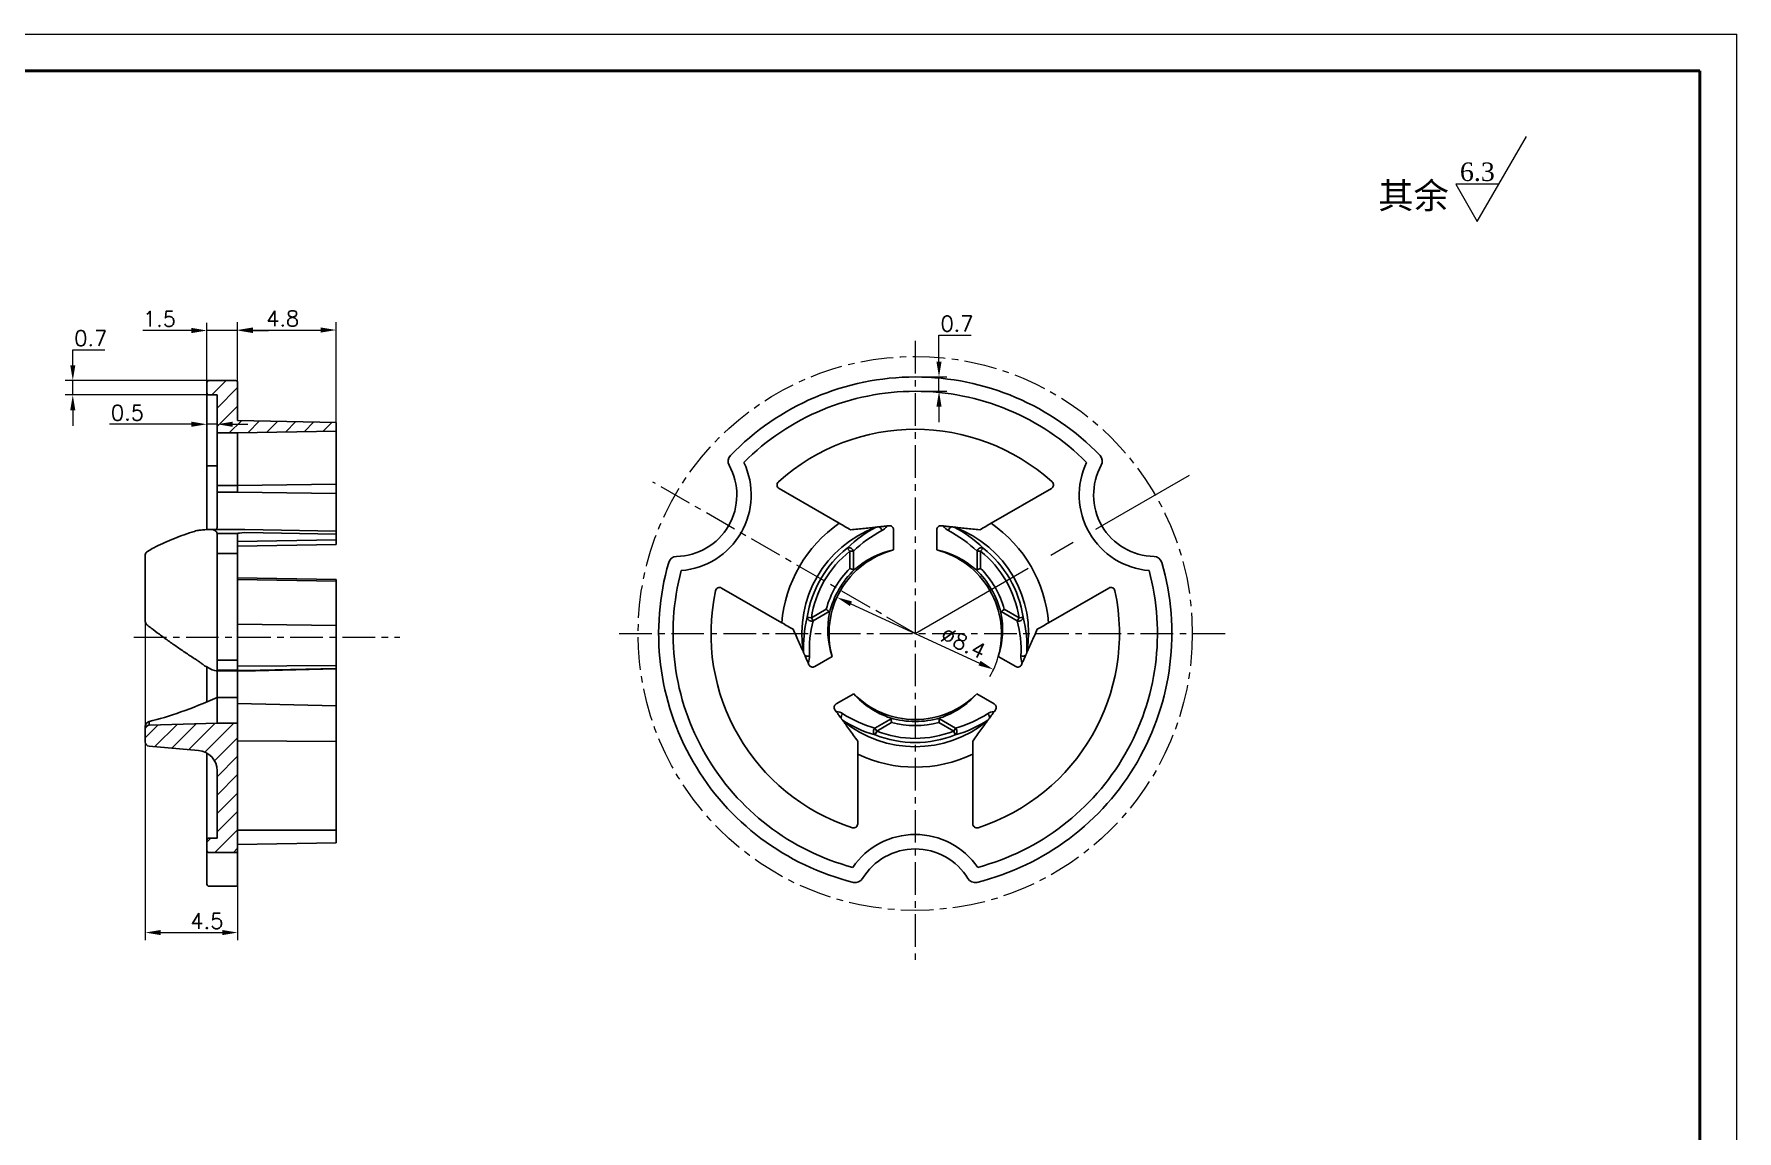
# Model space of a CAD drawing. Header units: millimetres. Extents: x 2881 to 4175, y 614 to 1739.
# Drawn here: x 3365.5 to 3448.5, y 1135.2 to 1188.7 of the extents above; entities that cross this region are included whole.
import ezdxf

# ---------------------------------------------------------------- set-up
doc = ezdxf.new("R2010")
doc.units = ezdxf.units.MM
doc.linetypes.add('CENTER', pattern=[50.8, 31.75, -6.35, 6.35, -6.35])
for name, color, linetype, lineweight in [('中心线', 1, 'CENTER', 9), ('填充', 3, 'Continuous', 9), ('实线', 7, 'Continuous', 25), ('尺寸标注', 2, 'Continuous', 9), ('引导线', 6, 'Continuous', 9), ('文本', 3, 'Continuous', 15), ('粗实线', 9, 'Continuous', 50)]:
    doc.layers.add(name, color=color, linetype=linetype, lineweight=lineweight)
doc.styles.add('st', font='txt.shx')
doc.styles.get("Standard").update_dxf_attribs({"font": 'simfang.ttf'})
doc.dimstyles.new('st0.3', dxfattribs={"dimscale": 0.3, "dimtxt": 2.5, "dimasz": 2.5, "dimexe": 1.25, "dimexo": 0, "dimtad": 1, "dimtoh": 1, "dimdec": 3, "dimdsep": 46, "dimtxsty": 'st', "dimcen": 0, "dimclrd": 256, "dimclre": 256, "dimclrt": 256, "dimadec": 4, "dimazin": 2, "dimtfac": 1, "dimtdec": 3, "dimtmove": 0, "dimatfit": 1, "dimfxl": 1, "dimlwd": -1, "dimlwe": -1, "dimarcsym": 0})
pattern_1 = [(45, (16.0244, -39.0231), (-0.44901281, 0.44901281), [])]

# ---------------------------------------------------------------- blocks, each defined once
blk = doc.blocks.new('*D76')
at = {"layer": 'Defpoints', "color": 0, "ltscale": 0.2, "transparency": 16777216}
for p in [(3380.26, 1174.245), (3375.46, 1171.68), (3380.26, 1169.746)]:
    blk.add_point(p, dxfattribs=at)
at = {"layer": '尺寸标注', "ltscale": 0.2, "transparency": 16777216}
for p, q in [((3375.46, 1171.68), (3375.46, 1174.62)), ((3376.21, 1174.245), (3379.51, 1174.245)), ((3380.26, 1169.746), (3380.26, 1174.62))]:
    blk.add_line(p, q, dxfattribs=at)
for points in [[(3376.21, 1174.37), (3376.21, 1174.12), (3375.46, 1174.245)], [(3379.51, 1174.37), (3379.51, 1174.12), (3380.26, 1174.245)]]:
    blk.add_solid(points, dxfattribs=at)
at = {"layer": '尺寸标注', "ltscale": 0.2, "transparency": 16777216, "insert": (3377.654, 1174.807), "char_height": 0.75, "attachment_point": 5, "style": 'st'}
blk.add_mtext('4.8', dxfattribs=at)
blk = doc.blocks.new('*D77')
at = {"layer": 'Defpoints', "color": 0, "ltscale": 0.2, "transparency": 16777216}
for p in [(3375.46, 1174.222), (3373.96, 1171.68), (3375.46, 1171.68)]:
    blk.add_point(p, dxfattribs=at)
at = {"layer": '尺寸标注', "ltscale": 0.2, "transparency": 16777216}
for p, q in [((3373.21, 1174.222), (3370.835, 1174.222)), ((3373.96, 1171.68), (3373.96, 1174.597)), ((3375.46, 1174.222), (3373.96, 1174.222)), ((3375.46, 1171.68), (3375.46, 1174.597)), ((3376.21, 1174.222), (3376.96, 1174.222))]:
    blk.add_line(p, q, dxfattribs=at)
for points in [[(3373.21, 1174.347), (3373.21, 1174.097), (3373.96, 1174.222)], [(3376.21, 1174.347), (3376.21, 1174.097), (3375.46, 1174.222)]]:
    blk.add_solid(points, dxfattribs=at)
at = {"layer": '尺寸标注', "ltscale": 0.2, "transparency": 16777216, "insert": (3371.648, 1174.784), "char_height": 0.75, "attachment_point": 5, "style": 'st'}
blk.add_mtext('1.5', dxfattribs=at)
blk = doc.blocks.new('*D78')
at = {"layer": 'Defpoints', "color": 0, "ltscale": 0.2, "transparency": 16777216}
for p in [(3373.96, 1171.08), (3374.46, 1171.08), (3373.96, 1169.652)]:
    blk.add_point(p, dxfattribs=at)
at = {"layer": '尺寸标注', "ltscale": 0.2, "transparency": 16777216}
for p, q in [((3373.96, 1171.08), (3373.96, 1169.277)), ((3374.46, 1171.08), (3374.46, 1169.277)), ((3373.21, 1169.652), (3369.215, 1169.652)), ((3374.46, 1169.652), (3373.96, 1169.652)), ((3375.21, 1169.652), (3375.96, 1169.652))]:
    blk.add_line(p, q, dxfattribs=at)
for points in [[(3373.21, 1169.777), (3373.21, 1169.527), (3373.96, 1169.652)], [(3375.21, 1169.777), (3375.21, 1169.527), (3374.46, 1169.652)]]:
    blk.add_solid(points, dxfattribs=at)
at = {"layer": '尺寸标注', "ltscale": 0.2, "transparency": 16777216, "insert": (3370.09, 1170.214), "char_height": 0.75, "attachment_point": 5, "style": 'st'}
blk.add_mtext('0.5', dxfattribs=at)
blk = doc.blocks.new('*D79')
at = {"layer": 'Defpoints', "color": 0, "ltscale": 0.2, "transparency": 16777216}
for p in [(3404.656, 1161.218), (3412.283, 1157.698)]:
    blk.add_point(p, dxfattribs=at)
at = {"layer": '尺寸标注', "ltscale": 0.2, "transparency": 16777216}
blk.add_line((3405.337, 1160.904), (3411.602, 1158.012), dxfattribs=at)
blk.add_arc((3408.47, 1159.458), 4.2, 330.1038, 344.47751, dxfattribs=at)
for points in [[(3405.39, 1161.018), (3405.285, 1160.791), (3404.656, 1161.218)], [(3411.654, 1158.125), (3411.55, 1157.898), (3412.283, 1157.698)]]:
    blk.add_solid(points, dxfattribs=at)
at = {"layer": '尺寸标注', "ltscale": 0.2, "transparency": 16777216, "insert": (3410.814, 1158.995), "char_height": 0.75, "attachment_point": 5, "rotation": 335.21949, "style": 'st'}
blk.add_mtext('∅8.4', dxfattribs=at)
blk = doc.blocks.new('*D80')
at = {"layer": 'Defpoints', "color": 0, "ltscale": 0.2, "transparency": 16777216}
for p in [(3370.96, 1160.038), (3375.46, 1147.38), (3375.46, 1144.88)]:
    blk.add_point(p, dxfattribs=at)
at = {"layer": '尺寸标注', "ltscale": 0.2, "transparency": 16777216}
for p, q in [((3370.96, 1160.038), (3370.96, 1144.505)), ((3375.46, 1147.38), (3375.46, 1144.505)), ((3371.71, 1144.88), (3374.71, 1144.88))]:
    blk.add_line(p, q, dxfattribs=at)
for points in [[(3371.71, 1145.005), (3371.71, 1144.755), (3370.96, 1144.88)], [(3374.71, 1145.005), (3374.71, 1144.755), (3375.46, 1144.88)]]:
    blk.add_solid(points, dxfattribs=at)
at = {"layer": '尺寸标注', "ltscale": 0.2, "transparency": 16777216, "insert": (3373.96, 1145.442), "char_height": 0.75, "attachment_point": 5, "style": 'st'}
blk.add_mtext('4.5', dxfattribs=at)
blk = doc.blocks.new('*D81')
at = {"layer": 'Defpoints', "color": 0, "ltscale": 0.2, "transparency": 16777216}
for p in [(3408.47, 1171.958), (3409.628, 1171.958), (3408.47, 1171.258)]:
    blk.add_point(p, dxfattribs=at)
at = {"layer": '尺寸标注', "ltscale": 0.2, "transparency": 16777216}
for p, q in [((3409.628, 1172.708), (3409.628, 1173.991)), ((3409.628, 1173.991), (3411.19, 1173.991)), ((3408.47, 1171.958), (3410.003, 1171.958)), ((3409.628, 1171.258), (3409.628, 1171.958)), ((3408.47, 1171.258), (3410.003, 1171.258)), ((3409.628, 1170.508), (3409.628, 1169.758))]:
    blk.add_line(p, q, dxfattribs=at)
for points in [[(3409.503, 1172.708), (3409.753, 1172.708), (3409.628, 1171.958)], [(3409.503, 1170.508), (3409.753, 1170.508), (3409.628, 1171.258)]]:
    blk.add_solid(points, dxfattribs=at)
at = {"layer": '尺寸标注', "ltscale": 0.2, "transparency": 16777216, "insert": (3410.503, 1174.554), "char_height": 0.75, "attachment_point": 5, "style": 'st'}
blk.add_mtext('0.7', dxfattribs=at)
blk = doc.blocks.new('*D82')
at = {"layer": 'Defpoints', "color": 0, "ltscale": 0.2, "transparency": 16777216}
for p in [(3367.428, 1171.78), (3374.06, 1171.78), (3374.06, 1171.08)]:
    blk.add_point(p, dxfattribs=at)
at = {"layer": '尺寸标注', "ltscale": 0.2, "transparency": 16777216}
for p, q in [((3367.428, 1172.53), (3367.428, 1173.28)), ((3367.428, 1173.28), (3368.99, 1173.28)), ((3374.06, 1171.78), (3367.053, 1171.78)), ((3367.428, 1171.08), (3367.428, 1171.78)), ((3374.06, 1171.08), (3367.053, 1171.08)), ((3367.428, 1170.33), (3367.428, 1169.58))]:
    blk.add_line(p, q, dxfattribs=at)
for points in [[(3367.303, 1172.53), (3367.553, 1172.53), (3367.428, 1171.78)], [(3367.303, 1170.33), (3367.553, 1170.33), (3367.428, 1171.08)]]:
    blk.add_solid(points, dxfattribs=at)
at = {"layer": '尺寸标注', "ltscale": 0.2, "transparency": 16777216, "insert": (3368.303, 1173.842), "char_height": 0.75, "attachment_point": 5, "style": 'st'}
blk.add_mtext('0.7', dxfattribs=at)

msp = doc.modelspace()

# ---------------------------------------------------------------- hatches: boundary and pattern name
at = {"layer": '填充'}
h = msp.add_hatch(dxfattribs=at)
h.set_pattern_fill('ANSI31', color=256, scale=0.2, style=0)
h.set_pattern_definition(pattern_1)
edge = h.paths.add_edge_path(flags=0)
edge.add_line((3374.46, 1171.0798), (3374.46, 1169.2298))
edge.add_line((3374.46, 1169.2298), (3375.46, 1169.2298))
edge.add_line((3375.46, 1169.2298), (3380.26, 1169.3136))
edge.add_line((3380.26, 1169.3136), (3380.26, 1169.746))
edge.add_line((3380.26, 1169.746), (3375.46, 1169.8298))
edge.add_line((3375.46, 1169.8298), (3375.46, 1171.6798))
edge.add_arc((3375.36, 1171.6798), 0.1, 0, 90)
edge.add_line((3375.36, 1171.7798), (3374.06, 1171.7798))
edge.add_arc((3374.06, 1171.6798), 0.1, 90, 180)
edge.add_line((3373.96, 1171.6798), (3373.96, 1171.1798))
edge.add_arc((3374.06, 1171.1798), 0.1, 180, 270)
edge.add_line((3374.06, 1171.0798), (3374.46, 1171.0798))
h = msp.add_hatch(dxfattribs=at)
h.set_pattern_fill('ANSI31', color=256, scale=0.2, style=0)
h.set_pattern_definition(pattern_1)
edge = h.paths.add_edge_path(flags=0)
edge.add_line((3371.1429, 1153.9641), (3373.5454, 1153.7582))
edge.add_arc((3373.46, 1152.7619), 1, 0, 85.100908, ccw=False)
edge.add_line((3374.46, 1152.7619), (3374.46, 1149.4798))
edge.add_line((3374.46, 1149.4798), (3374.06, 1149.4798))
edge.add_arc((3374.06, 1149.3798), 0.1, 90, 180)
edge.add_line((3373.96, 1149.3798), (3373.96, 1148.8798))
edge.add_arc((3374.06, 1148.8798), 0.1, 180, 270)
edge.add_line((3374.06, 1148.7798), (3375.36, 1148.7798))
edge.add_arc((3375.36, 1148.8798), 0.1, 270, 360)
edge.add_line((3375.46, 1148.8798), (3375.46, 1155.0798))
edge.add_line((3375.46, 1155.0798), (3374.46, 1155.0798))
edge.add_line((3374.46, 1155.0798), (3371.1543, 1154.9854))
edge.add_arc((3371.16, 1154.7854), 0.2, 91.636577, 180)
edge.add_line((3370.96, 1154.7854), (3370.96, 1154.1634))
edge.add_arc((3371.16, 1154.1634), 0.2, 180, 265.100908)

# ---------------------------------------------------------------- linework, layer by layer
at = {"color": 7, "linetype": 'Continuous', "lineweight": 25}
for p, q in [((3373.96, 1171.1798), (3373.96, 1171.6798)), ((3375.36, 1171.7798), (3374.06, 1171.7798)), ((3375.46, 1169.8298), (3375.46, 1171.6798)), ((3373.96, 1167.638), (3373.96, 1171.1798)), ((3374.46, 1171.0798), (3374.06, 1171.0798)), ((3374.46, 1171.0798), (3374.46, 1169.2298)), ((3380.26, 1169.746), (3375.46, 1169.8298)), ((3374.46, 1169.2298), (3375.46, 1169.2298)), ((3374.46, 1166.6648), (3374.46, 1169.2298)), ((3375.46, 1169.2298), (3380.26, 1169.3136)), ((3375.46, 1169.2298), (3375.46, 1166.6648)), ((3380.26, 1169.3136), (3380.26, 1169.746)), ((3380.26, 1169.3136), (3380.26, 1166.727)), ((3373.96, 1164.5194), (3373.96, 1167.638)), ((3374.06, 1167.618), (3374.46, 1167.618)), ((3374.46, 1166.6648), (3375.46, 1166.6648)), ((3374.46, 1166.3432), (3374.46, 1166.6648)), ((3380.26, 1166.727), (3375.46, 1166.6648)), ((3375.46, 1166.6648), (3375.46, 1166.3432)), ((3380.26, 1166.727), (3380.26, 1166.2706)), ((3374.46, 1166.3432), (3375.46, 1166.3432)), ((3374.46, 1164.6476), (3374.46, 1166.3432)), ((3380.26, 1166.2706), (3375.46, 1166.3432)), ((3380.26, 1166.2706), (3380.26, 1164.4401)), ((3373.9214, 1164.5171), (3374.0774, 1164.5265)), ((3375.5228, 1164.5276), (3374.1136, 1164.5276)), ((3374.46, 1164.3276), (3375.46, 1164.3276)), ((3374.46, 1163.3464), (3374.46, 1164.3276)), ((3375.46, 1164.3276), (3375.46, 1163.9464)), ((3380.26, 1164.0219), (3375.46, 1163.9464)), ((3380.26, 1164.4401), (3375.8068, 1164.5256)), ((3380.26, 1164.2901), (3375.8068, 1164.3765)), ((3380.26, 1164.4401), (3380.26, 1164.2901)), ((3380.26, 1164.2901), (3380.26, 1164.0219)), ((3380.26, 1164.0219), (3380.26, 1163.7985)), ((3370.96, 1162.4496), (3370.96, 1163.283)), ((3375.46, 1163.3464), (3374.46, 1163.3464)), ((3374.46, 1158.1558), (3374.46, 1163.3464)), ((3375.46, 1163.9464), (3375.46, 1163.3464)), ((3380.26, 1163.7985), (3375.46, 1163.7123)), ((3375.46, 1158.1558), (3375.46, 1163.3464)), ((3370.96, 1160.4542), (3370.96, 1162.4496)), ((3380.26, 1162.0913), (3375.46, 1162.175)), ((3380.26, 1162.0087), (3375.46, 1162.0813)), ((3380.26, 1162.0913), (3380.26, 1162.0087)), ((3380.26, 1162.0087), (3380.26, 1159.8429)), ((3370.96, 1160.0375), (3370.96, 1160.4542)), ((3380.26, 1159.8429), (3375.46, 1159.9018)), ((3380.26, 1159.8429), (3380.26, 1157.8907)), ((3373.9214, 1157.8398), (3374.0774, 1157.7571)), ((3373.96, 1156.1225), (3373.96, 1157.8193)), ((3374.4136, 1157.6384), (3376.2653, 1157.6384)), ((3374.46, 1158.1558), (3375.46, 1158.1558)), ((3374.46, 1157.6652), (3374.46, 1158.1558)), ((3374.46, 1157.6652), (3375.46, 1157.6652)), ((3374.46, 1156.3372), (3374.46, 1157.6384)), ((3375.46, 1158.1558), (3375.46, 1157.8558)), ((3380.26, 1157.8907), (3375.46, 1157.8558)), ((3375.46, 1157.8558), (3375.46, 1157.6652)), ((3375.46, 1157.6384), (3375.46, 1156.3372)), ((3375.8068, 1157.6461), (3380.26, 1157.7565)), ((3376.3244, 1157.6388), (3380.26, 1157.7364)), ((3380.26, 1157.8907), (3380.26, 1157.7565)), ((3380.26, 1157.7565), (3380.26, 1157.7364)), ((3380.26, 1157.7364), (3380.26, 1155.9269)), ((3374.46, 1155.0798), (3374.46, 1156.3372)), ((3375.46, 1156.3372), (3374.46, 1156.3372)), ((3375.46, 1155.0798), (3375.46, 1156.3372)), ((3380.26, 1155.9269), (3375.46, 1156.0372)), ((3380.26, 1155.9269), (3380.26, 1154.198)), ((3370.96, 1154.7854), (3370.96, 1154.9356)), ((3371.1543, 1155.1612), (3371.1543, 1154.9854)), ((3374.46, 1155.0798), (3371.1543, 1154.9854)), ((3375.46, 1155.0798), (3374.46, 1155.0798)), ((3375.46, 1148.8798), (3375.46, 1155.0798)), ((3370.96, 1154.7854), (3370.96, 1154.1634)), ((3380.26, 1154.198), (3375.46, 1154.2253)), ((3380.26, 1154.198), (3380.26, 1149.8664)), ((3371.1429, 1153.9641), (3373.5454, 1153.7582)), ((3373.96, 1149.3798), (3373.96, 1153.6279)), ((3374.46, 1152.7619), (3374.46, 1149.4798)), ((3380.26, 1149.8664), (3375.46, 1149.8664)), ((3380.26, 1149.8664), (3380.26, 1149.2502)), ((3373.96, 1148.8798), (3373.96, 1149.3798)), ((3374.06, 1149.4798), (3374.46, 1149.4798)), ((3375.46, 1149.1664), (3380.26, 1149.2502)), ((3373.96, 1147.3805), (3373.96, 1148.8798)), ((3374.06, 1148.7798), (3375.36, 1148.7798)), ((3375.46, 1148.8798), (3375.46, 1147.3805)), ((3373.96, 1147.2354), (3373.96, 1147.3805)), ((3375.46, 1147.3805), (3375.46, 1147.2354)), ((3374.06, 1147.1354), (3375.36, 1147.1354))]:
    msp.add_line(p, q, dxfattribs=at)
for centre, radius, start, end in [((3374.06, 1171.6798), 0.1, 90, 180), ((3375.36, 1171.6798), 0.1, 0, 90), ((3374.06, 1171.1798), 0.1, 180, 270), ((3371.16, 1163.283), 0.2, 119.642753, 180), ((3371.16, 1160.0375), 0.2, 180, 231.884637), ((3371.16, 1154.7854), 0.2, 91.636577, 180), ((3371.16, 1154.1634), 0.2, 180, 265.100908), ((3373.46, 1152.7619), 1, 0, 85.100908), ((3374.06, 1149.3798), 0.1, 90, 180), ((3374.06, 1148.8798), 0.1, 180, 270), ((3375.36, 1148.8798), 0.1, 270, 0), ((3374.06, 1147.2354), 0.1, 180, 270), ((3375.36, 1147.2354), 0.1, 270, 0)]:
    msp.add_arc(centre, radius, start, end, dxfattribs=at)
for centre, major_axis, ratio, start_param, end_param in [((3374.1136, 1164.3276), (0.3464, 0), 0.5773503, 0, 1.6755161), ((3386.918, 1164.3276), (11.458, 0), 0.0174551, 2.8949334, 3.1415927), ((3386.918, 1164.3276), (11.458, -0.1989), 0.001824, 2.8949651, 3.0369046), ((3374.1136, 1157.8384), (0.3439, -0.184), 0.2277351, 4.7289512, 6.4044672), ((3386.918, 1157.8384), (11.458, 0.1732), 0.0087255, 3.1414607, 3.38812), ((3375.9223, 1159.1016), (7.1495, 3.8256), 0.2274642, 3.8677759, 4.3868244)]:
    msp.add_ellipse(centre, major_axis=major_axis, ratio=ratio, start_param=start_param, end_param=end_param, dxfattribs=at)
for points, knots in [([(3374.06, 1167.618), (3374.0503, 1167.618), (3374.0405, 1167.6183), (3374.0313, 1167.6189), (3374.0223, 1167.6194), (3374.0136, 1167.6203), (3374.006, 1167.6213), (3373.9979, 1167.6223), (3373.9907, 1167.6236), (3373.9847, 1167.625), (3373.9777, 1167.6266), (3373.9721, 1167.6285), (3373.9681, 1167.6303), (3373.9629, 1167.6327), (3373.9602, 1167.6352), (3373.96, 1167.6377), (3373.96, 1167.6378), (3373.96, 1167.6379), (3373.96, 1167.638)], [0, 0, 0, 0, 0.00002912824, 0.00002912824, 0.00002912824, 0.00005811385, 0.00005811385, 0.00005811385, 0.0000890097, 0.0000890097, 0.0000890097, 0.00012533732, 0.00012533732, 0.00012533732, 0.00017243547, 0.00017243547, 0.00017243547, 0.0001744914, 0.0001744914, 0.0001744914, 0.0001744914]), ([(3373.4667, 1164.4685), (3373.3886, 1164.4446), (3373.1426, 1164.3695), (3372.7385, 1164.23), (3372.2632, 1164.0453), (3371.8128, 1163.8473), (3371.4138, 1163.6523), (3371.1681, 1163.5161), (3371.0611, 1163.4569)], [0, 0, 0, 0, 0.0946528, 0.2976995, 0.4933906, 0.6813213, 0.8612454, 1, 1, 1, 1]), ([(3373.4667, 1164.4687), (3373.4672, 1164.4689), (3373.4715, 1164.4708), (3373.4821, 1164.4724), (3373.4916, 1164.4739)], [0, 0, 0, 0, 0.1052654, 1, 1, 1, 1]), ([(3373.4916, 1164.4739), (3373.5468, 1164.4827), (3373.6136, 1164.4904), (3373.7564, 1164.505), (3373.8343, 1164.5118), (3373.9214, 1164.5171)], [0, 0, 0, 0, 0.5, 0.5, 1, 1, 1, 1]), ([(3374.4357, 1164.5276), (3374.4424, 1164.546), (3374.4569, 1164.5857), (3374.4589, 1164.626), (3374.46, 1164.6476)], [0, 0, 0, 0, 0.4632085, 1, 1, 1, 1]), ([(3371.0366, 1159.8802), (3371.105, 1159.8268), (3371.3066, 1159.6696), (3371.6527, 1159.4091), (3372.0826, 1159.0964), (3372.5363, 1158.7779), (3372.9954, 1158.4656), (3373.305, 1158.2629), (3373.4536, 1158.1656)], [0, 0, 0, 0, 0.0885418, 0.260935, 0.4399234, 0.6266355, 0.8208302, 1, 1, 1, 1]), ([(3373.4545, 1158.1672), (3373.4648, 1158.1607), (3373.526, 1158.1215), (3373.6304, 1158.0486), (3373.7197, 1157.979), (3373.7619, 1157.9461)], [0, 0, 0, 0, 0.0963022, 0.5730676, 1, 1, 1, 1]), ([(3373.9214, 1157.8398), (3373.8692, 1157.8692), (3373.8128, 1157.9011), (3373.7652, 1157.9427), (3373.7616, 1157.9458)], [0, 0, 0, 0, 0.9246354, 1, 1, 1, 1]), ([(3376.3243, 1157.6398), (3376.2978, 1157.6393), (3376.2009, 1157.6372), (3376.0262, 1157.6421), (3375.88, 1157.6447), (3375.8068, 1157.6461)], [0, 0, 0, 0, 0.1583409, 0.5782713, 1, 1, 1, 1])]:
    msp.add_open_spline(points, degree=3, knots=knots, dxfattribs=at)
for points in [[(3371.06, 1155.1217), (3370.9967, 1155.0824), (3370.96, 1155.0086), (3370.96, 1154.9356)], [(3371.06, 1155.1217), (3371.092, 1155.1416), (3371.1246, 1155.154), (3371.1543, 1155.1612)]]:
    msp.add_open_spline(points, degree=3, dxfattribs=at)
at = {"layer": '中心线', "ltscale": 0.05}
for p, q in [((3408.4697, 1173.7103), (3408.4697, 1143.3437)), ((3408.4697, 1159.458), (3395.6913, 1166.8356)), ((3370.4055, 1159.2798), (3383.3602, 1159.2798)), ((3394.0487, 1159.458), (3423.7727, 1159.458))]:
    msp.add_line(p, q, dxfattribs=at)
at = {"layer": '中心线', "ltscale": 0.2}
msp.add_line((3408.4697, 1159.458), (3421.8282, 1167.1706), dxfattribs=at)
at = {"layer": '中心线', "ltscale": 0.05}
msp.add_circle((3408.4697, 1159.458), 13.5, dxfattribs=at)
at = {"layer": '实线'}
for p, q in [((3404.7724, 1164.8258), (3401.8356, 1166.5214)), ((3415.1038, 1166.5214), (3412.167, 1164.8258)), ((3407.1087, 1164.6953), (3407.1988, 1164.7047)), ((3407.4197, 1163.5246), (3407.4197, 1164.5058)), ((3409.5197, 1164.5058), (3409.5197, 1163.5246)), ((3409.8307, 1164.6953), (3409.7406, 1164.7047)), ((3405.2835, 1163.4612), (3405.1594, 1163.6172)), ((3405.4567, 1163.4612), (3405.2835, 1163.4612)), ((3405.2835, 1162.6278), (3405.2835, 1163.4612)), ((3405.4567, 1163.4612), (3405.4567, 1162.5555)), ((3411.4827, 1162.5555), (3411.4827, 1163.4612)), ((3411.4827, 1163.4612), (3411.6559, 1163.4612)), ((3411.78, 1163.6172), (3411.6559, 1163.4612)), ((3411.6559, 1163.4612), (3411.6559, 1162.6278)), ((3399.0356, 1161.6716), (3401.9724, 1159.9761)), ((3414.967, 1159.9761), (3417.9038, 1161.6716)), ((3403.4097, 1160.2157), (3403.2126, 1160.2452)), ((3403.4097, 1160.2157), (3404.1315, 1160.6325)), ((3403.4097, 1160.2157), (3403.4963, 1160.0657)), ((3404.2807, 1160.5186), (3403.4963, 1160.0657)), ((3413.4431, 1160.0657), (3412.6587, 1160.5186)), ((3412.8079, 1160.6325), (3413.5297, 1160.2157)), ((3413.5297, 1160.2157), (3413.4431, 1160.0657)), ((3413.7268, 1160.2452), (3413.5297, 1160.2157)), ((3403.5732, 1157.8434), (3404.4229, 1158.334)), ((3412.5165, 1158.334), (3413.3662, 1157.8434)), ((3403.2536, 1158.018), (3403.2905, 1157.9353)), ((3413.6858, 1158.018), (3413.6489, 1157.9353)), ((3405.4729, 1156.5154), (3404.6232, 1156.0248)), ((3412.3162, 1156.0248), (3411.4665, 1156.5154)), ((3404.6146, 1155.6607), (3404.5614, 1155.734)), ((3412.3248, 1155.6607), (3412.378, 1155.734)), ((3406.5093, 1154.8471), (3407.2937, 1155.3)), ((3406.5959, 1154.6971), (3406.5093, 1154.8471)), ((3407.3177, 1155.1138), (3406.5959, 1154.6971)), ((3410.3435, 1154.6971), (3409.6217, 1155.1138)), ((3409.6457, 1155.3), (3410.4301, 1154.8471)), ((3410.4301, 1154.8471), (3410.3435, 1154.6971)), ((3406.5229, 1154.5117), (3406.5959, 1154.6971)), ((3410.4165, 1154.5117), (3410.3435, 1154.6971)), ((3405.6697, 1153.5721), (3405.6697, 1150.181)), ((3411.2697, 1150.181), (3411.2697, 1153.5721))]:
    msp.add_line(p, q, dxfattribs=at)
for centre, radius, start, end in [((3408.4697, 1159.458), 12.5, 43.924125, 136.075875), ((3408.4697, 1159.458), 11.8, 44.961018, 135.038982), ((3408.4697, 1159.458), 9.95, 47.920213, 132.079787), ((3399.7546, 1167.8518), 0.4, 136.075875, 208.912944), ((3417.1848, 1167.8518), 0.4, 331.087056, 43.924125), ((3396.7784, 1166.208), 3, 271.087056, 28.912944), ((3396.7784, 1166.208), 3.7, 274.580778, 25.419222), ((3420.161, 1166.208), 3.7, 154.580778, 265.419222), ((3420.161, 1166.208), 3, 151.087056, 268.912944), ((3401.9356, 1166.6946), 0.2, 132.079787, 240), ((3415.0038, 1166.6946), 0.2, 300, 47.920213), ((3408.4697, 1159.458), 6.518, 124.558916, 175.441084), ((3408.4697, 1159.458), 6.518, 4.558916, 55.441084), ((3408.4697, 1159.458), 5.5216, 110.287383, 189.712617), ((3406.6195, 1164.4401), 0.2259, 6.839051, 69.726227), ((3407.2197, 1164.5058), 0.2, 0, 96), ((3409.7197, 1164.5058), 0.2, 84, 180), ((3410.3199, 1164.4401), 0.2259, 110.273773, 173.160949), ((3408.4697, 1159.458), 5.5216, 350.287383, 69.712617), ((3396.8429, 1162.8086), 0.4, 91.087056, 163.924125), ((3408.4697, 1159.458), 5.3157, 128.516546, 171.483454), ((3408.4697, 1159.458), 5.1164, 128.516546, 171.483454), ((3408.4697, 1159.458), 4.2, 104.477512, 195.522488), ((3405.2464, 1163.4216), 0.214, 10.6748, 113.976901), ((3408.4697, 1159.458), 4.2, 344.477512, 75.522488), ((3411.693, 1163.4216), 0.214, 66.023099, 169.3252), ((3408.4697, 1159.458), 5.1164, 8.516546, 51.483454), ((3408.4697, 1159.458), 5.3157, 8.516546, 51.483454), ((3420.0965, 1162.8086), 0.4, 16.075875, 88.912944), ((3408.4697, 1159.458), 12.5, 163.924125, 256.075875), ((3408.4697, 1159.458), 11.8, 164.961018, 255.038982), ((3408.4697, 1159.458), 4.4944, 135.147999, 164.852001), ((3408.4697, 1159.458), 4.2944, 133.545082, 166.454918), ((3408.4697, 1159.458), 4.2944, 13.545082, 46.454918), ((3408.4697, 1159.458), 12.5, 283.924125, 16.075875), ((3408.4697, 1159.458), 11.8, 284.961018, 15.038982), ((3408.4697, 1159.458), 4.4944, 15.147999, 44.852001), ((3408.4697, 1159.458), 9.95, 167.920213, 252.079787), ((3398.9356, 1161.4984), 0.2, 60, 167.920213), ((3408.4697, 1159.458), 9.95, 287.920213, 12.079787), ((3418.0038, 1161.4984), 0.2, 12.079787, 120), ((3403.4255, 1160.2677), 0.214, 186.023099, 289.3252), ((3413.5139, 1160.2677), 0.214, 250.6748, 353.976901), ((3403.2299, 1158.5693), 0.2259, 230.273773, 293.160949), ((3413.7095, 1158.5693), 0.2259, 246.839051, 309.726227), ((3403.4732, 1158.0166), 0.2, 204, 300), ((3413.4662, 1158.0166), 0.2, 240, 336), ((3408.4697, 1159.458), 4.2, 224.477512, 315.522488), ((3404.7232, 1155.8516), 0.2, 120, 216), ((3412.2162, 1155.8516), 0.2, 324, 60), ((3405.0802, 1155.3646), 0.2259, 126.839051, 189.726227), ((3408.4697, 1159.458), 5.5216, 230.287383, 309.712617), ((3406.6488, 1154.6848), 0.214, 130.6748, 233.976901), ((3408.4697, 1159.458), 4.2944, 253.545082, 286.454918), ((3408.4697, 1159.458), 4.4944, 255.147999, 284.852001), ((3410.2906, 1154.6848), 0.214, 306.023099, 49.3252), ((3411.8592, 1155.3646), 0.2259, 350.273773, 53.160949), ((3408.4697, 1159.458), 5.3157, 248.516546, 291.483454), ((3408.4697, 1159.458), 5.1164, 248.516546, 291.483454), ((3408.4697, 1159.458), 6.518, 244.558916, 295.441084), ((3405.4697, 1150.181), 0.2, 252.079787, 0), ((3411.4697, 1150.181), 0.2, 180, 287.920213), ((3408.4697, 1145.958), 3.7, 34.580778, 145.419222), ((3408.4697, 1145.958), 3, 31.087056, 148.912944), ((3405.558, 1147.7136), 0.4, 256.075875, 328.912944), ((3411.3814, 1147.7136), 0.4, 211.087056, 283.924125)]:
    msp.add_arc(centre, radius, start, end, dxfattribs=at)
for centre, major_axis, ratio, start_param, end_param in [((3409.4914, 1159.458), (5.7154, 0), 0.9889182, 2.0524508, 2.3545404), ((3407.448, 1159.458), (5.7154, 0), 0.9889182, 0.7870523, 1.0891418), ((3408.2639, 1159.458), (4.1582, 0), 0.9987748, 1.7752422, 2.2942907), ((3408.6755, 1159.458), (4.1582, 0), 0.9987748, 0.8473019, 1.3663504), ((3408.9806, 1158.5732), (-2.8577, 4.9497), 0.9889182, 0.7870523, 1.0891418), ((3408.3668, 1159.6362), (-2.0791, 3.6011), 0.9987748, 0.8473019, 1.3663504), ((3408.5726, 1159.6362), (2.0791, 3.6011), 0.9987748, 4.9168349, 5.4358834), ((3407.9588, 1158.5732), (2.8577, 4.9497), 0.9889182, 5.1940435, 5.496133), ((3408.5726, 1159.2798), (-2.0791, 3.6011), 0.9987748, 1.7752422, 2.2942907), ((3408.3668, 1159.2798), (2.0791, 3.6011), 0.9987748, 3.9888946, 4.5079431), ((3407.9588, 1160.3429), (-2.8577, 4.9497), 0.9889182, 2.0524508, 2.3545404), ((3408.9806, 1160.3429), (2.8577, 4.9497), 0.9889182, 3.9286449, 4.2307345)]:
    msp.add_ellipse(centre, major_axis=major_axis, ratio=ratio, start_param=start_param, end_param=end_param, dxfattribs=at)
for points, knots in [([(3405.3235, 1164.5076), (3405.2402, 1164.5557), (3405.1518, 1164.6068), (3404.9656, 1164.7143), (3404.8686, 1164.7703), (3404.7724, 1164.8258)], [0, 0, 0, 0, 0.5, 0.5, 1, 1, 1, 1]), ([(3412.167, 1164.8258), (3412.0709, 1164.7703), (3411.9735, 1164.7141), (3411.7886, 1164.6073), (3411.699, 1164.5556), (3411.6159, 1164.5076)], [0, 0, 0, 0, 0.5, 0.5, 1, 1, 1, 1]), ([(3406.5552, 1164.6371), (3406.5346, 1164.6349), (3406.4972, 1164.631), (3406.4129, 1164.6221), (3406.3659, 1164.6172), (3406.2183, 1164.6017), (3406.1111, 1164.5904), (3405.7854, 1164.5562), (3405.5581, 1164.5323), (3405.3235, 1164.5076)], [0, 0, 0, 0, 0.125, 0.125, 0.25, 0.25, 0.5, 0.5, 1, 1, 1, 1]), ([(3406.5728, 1164.6389), (3406.5747, 1164.6391), (3406.5771, 1164.6394), (3406.5802, 1164.6397), (3406.5833, 1164.64), (3406.5873, 1164.6405), (3406.592, 1164.641), (3406.5961, 1164.6414), (3406.6009, 1164.6419), (3406.6058, 1164.6424), (3406.6117, 1164.643), (3406.6179, 1164.6437), (3406.6239, 1164.6443), (3406.6343, 1164.6454), (3406.6446, 1164.6465), (3406.6543, 1164.6475), (3406.6696, 1164.6491), (3406.684, 1164.6506), (3406.6978, 1164.6521)], [0, 0, 0, 0, 0.00001678853, 0.00001678853, 0.00001678853, 0.00003385531, 0.00003385531, 0.00003385531, 0.00004908839, 0.00004908839, 0.00004908839, 0.00006741658, 0.00006741658, 0.00006741658, 0.0000991218, 0.0000991218, 0.0000991218, 0.00014899221, 0.00014899221, 0.00014899221, 0.00014899221]), ([(3406.6978, 1164.6521), (3406.7818, 1164.6609), (3406.8554, 1164.6686), (3406.9943, 1164.6832), (3407.0584, 1164.69), (3407.1087, 1164.6953)], [0, 0, 0, 0, 0.5, 0.5, 1, 1, 1, 1]), ([(3409.8307, 1164.6953), (3409.8811, 1164.69), (3409.9444, 1164.6833), (3410.0834, 1164.6687), (3410.1578, 1164.6609), (3410.2417, 1164.6521)], [0, 0, 0, 0, 0.5, 0.5, 1, 1, 1, 1]), ([(3410.2417, 1164.6521), (3410.2552, 1164.6507), (3410.2694, 1164.6492), (3410.2844, 1164.6476), (3410.2929, 1164.6467), (3410.3019, 1164.6457), (3410.311, 1164.6448), (3410.3172, 1164.6441), (3410.3236, 1164.6435), (3410.3298, 1164.6428), (3410.3346, 1164.6423), (3410.3393, 1164.6418), (3410.3436, 1164.6414), (3410.3478, 1164.6409), (3410.3517, 1164.6405), (3410.355, 1164.6402), (3410.3589, 1164.6397), (3410.3621, 1164.6394), (3410.3645, 1164.6392), (3410.3652, 1164.6391), (3410.366, 1164.639), (3410.3666, 1164.6389)], [0, 0, 0, 0, 0.00004878296, 0.00004878296, 0.00004878296, 0.00007663072, 0.00007663072, 0.00007663072, 0.00009554577, 0.00009554577, 0.00009554577, 0.00011004915, 0.00011004915, 0.00011004915, 0.0001246182, 0.0001246182, 0.0001246182, 0.00014250013, 0.00014250013, 0.00014250013, 0.00014830304, 0.00014830304, 0.00014830304, 0.00014830304]), ([(3411.6159, 1164.5076), (3411.3814, 1164.5323), (3411.1542, 1164.5562), (3410.8288, 1164.5904), (3410.7218, 1164.6016), (3410.5737, 1164.6172), (3410.5261, 1164.6222), (3410.442, 1164.631), (3410.4046, 1164.6349), (3410.3842, 1164.6371)], [0, 0, 0, 0, 0.5, 0.5, 0.75, 0.75, 0.875, 0.875, 1, 1, 1, 1]), ([(3411.4283, 1162.5708), (3411.4375, 1162.5626), (3411.4473, 1162.5565), (3411.4573, 1162.5539), (3411.4657, 1162.5517), (3411.4744, 1162.552), (3411.4827, 1162.5555)], [0, 0, 0, 0, 0.00006050247, 0.00006050247, 0.00006050247, 0.00011136818, 0.00011136818, 0.00011136818, 0.00011136818]), ([(3404.2947, 1160.4638), (3404.2971, 1160.4759), (3404.2975, 1160.4874), (3404.2948, 1160.4974), (3404.2925, 1160.5058), (3404.2879, 1160.5132), (3404.2807, 1160.5186)], [0, 0, 0, 0, 0.00006050247, 0.00006050247, 0.00006050247, 0.00011136818, 0.00011136818, 0.00011136818, 0.00011136818]), ([(3414.4159, 1159.6579), (3414.499, 1159.7059), (3414.5872, 1159.7568), (3414.773, 1159.8641), (3414.87, 1159.92), (3414.967, 1159.9761)], [0, 0, 0, 0, 0.5, 0.5, 1, 1, 1, 1]), ([(3402.5235, 1159.6579), (3402.6194, 1159.4425), (3402.7123, 1159.2338), (3402.8454, 1158.9349), (3402.8892, 1158.8366), (3402.9498, 1158.7005), (3402.9692, 1158.6568), (3403.0036, 1158.5796), (3403.0189, 1158.5452), (3403.0272, 1158.5265)], [0, 0, 0, 0, 0.5, 0.5, 0.75, 0.75, 0.875, 0.875, 1, 1, 1, 1]), ([(3413.9122, 1158.5265), (3413.9206, 1158.5454), (3413.9359, 1158.5797), (3413.9704, 1158.6572), (3413.9896, 1158.7003), (3414.05, 1158.836), (3414.0938, 1158.9344), (3414.227, 1159.2336), (3414.32, 1159.4424), (3414.4159, 1159.6579)], [0, 0, 0, 0, 0.125, 0.125, 0.25, 0.25, 0.5, 0.5, 1, 1, 1, 1]), ([(3403.0855, 1158.3955), (3403.08, 1158.408), (3403.0742, 1158.421), (3403.0681, 1158.4348), (3403.0646, 1158.4426), (3403.0609, 1158.4509), (3403.0572, 1158.4593), (3403.0546, 1158.465), (3403.052, 1158.4709), (3403.0495, 1158.4765), (3403.0475, 1158.4809), (3403.0456, 1158.4852), (3403.0439, 1158.4892), (3403.0421, 1158.4931), (3403.0405, 1158.4967), (3403.0392, 1158.4996), (3403.0376, 1158.5033), (3403.0363, 1158.5062), (3403.0353, 1158.5083), (3403.035, 1158.5091), (3403.0347, 1158.5097), (3403.0344, 1158.5103)], [0, 0, 0, 0, 0.00004878296, 0.00004878296, 0.00004878296, 0.00007663072, 0.00007663072, 0.00007663072, 0.00009554577, 0.00009554577, 0.00009554577, 0.00011004915, 0.00011004915, 0.00011004915, 0.0001246182, 0.0001246182, 0.0001246182, 0.00014250013, 0.00014250013, 0.00014250013, 0.00014830304, 0.00014830304, 0.00014830304, 0.00014830304]), ([(3403.2536, 1158.018), (3403.233, 1158.0644), (3403.2071, 1158.1225), (3403.1503, 1158.2501), (3403.1198, 1158.3186), (3403.0855, 1158.3955)], [0, 0, 0, 0, 0.5, 0.5, 1, 1, 1, 1]), ([(3413.8539, 1158.3955), (3413.8195, 1158.3184), (3413.7894, 1158.2508), (3413.7326, 1158.1232), (3413.7064, 1158.0642), (3413.6858, 1158.018)], [0, 0, 0, 0, 0.5, 0.5, 1, 1, 1, 1]), ([(3413.905, 1158.5103), (3413.9042, 1158.5086), (3413.9032, 1158.5064), (3413.902, 1158.5035), (3413.9007, 1158.5007), (3413.899, 1158.497), (3413.8971, 1158.4927), (3413.8954, 1158.4889), (3413.8935, 1158.4845), (3413.8915, 1158.48), (3413.8891, 1158.4746), (3413.8865, 1158.4689), (3413.8841, 1158.4634), (3413.8798, 1158.4538), (3413.8756, 1158.4444), (3413.8717, 1158.4355), (3413.8654, 1158.4214), (3413.8595, 1158.4082), (3413.8539, 1158.3955)], [0, 0, 0, 0, 0.00001678853, 0.00001678853, 0.00001678853, 0.00003385531, 0.00003385531, 0.00003385531, 0.00004908839, 0.00004908839, 0.00004908839, 0.00006741658, 0.00006741658, 0.00006741658, 0.0000991218, 0.0000991218, 0.0000991218, 0.00014899221, 0.00014899221, 0.00014899221, 0.00014899221]), ([(3404.8575, 1155.3264), (3404.8078, 1155.3948), (3404.7643, 1155.4546), (3404.6823, 1155.5676), (3404.6443, 1155.6198), (3404.6146, 1155.6607)], [0, 0, 0, 0, 0.5, 0.5, 1, 1, 1, 1]), ([(3404.9313, 1155.2248), (3404.9302, 1155.2263), (3404.9288, 1155.2282), (3404.927, 1155.2308), (3404.9251, 1155.2333), (3404.9228, 1155.2366), (3404.92, 1155.2404), (3404.9176, 1155.2438), (3404.9147, 1155.2476), (3404.9118, 1155.2516), (3404.9084, 1155.2564), (3404.9047, 1155.2615), (3404.9011, 1155.2664), (3404.895, 1155.2748), (3404.8889, 1155.2832), (3404.8832, 1155.2911), (3404.8742, 1155.3035), (3404.8656, 1155.3152), (3404.8575, 1155.3264)], [0, 0, 0, 0, 0.00001678853, 0.00001678853, 0.00001678853, 0.00003385531, 0.00003385531, 0.00003385531, 0.00004908839, 0.00004908839, 0.00004908839, 0.00006741658, 0.00006741658, 0.00006741658, 0.0000991218, 0.0000991218, 0.0000991218, 0.00014899221, 0.00014899221, 0.00014899221, 0.00014899221]), ([(3404.9417, 1155.2105), (3404.9539, 1155.1938), (3404.976, 1155.1633), (3405.0258, 1155.0947), (3405.0536, 1155.0565), (3405.1409, 1154.9364), (3405.2042, 1154.8492), (3405.3967, 1154.5842), (3405.5311, 1154.3993), (3405.6697, 1154.2085)], [0, 0, 0, 0, 0.125, 0.125, 0.25, 0.25, 0.5, 0.5, 1, 1, 1, 1]), ([(3409.6862, 1155.3395), (3409.6745, 1155.3355), (3409.6643, 1155.3301), (3409.657, 1155.3227), (3409.6509, 1155.3165), (3409.6468, 1155.3089), (3409.6457, 1155.3)], [0, 0, 0, 0, 0.00006050247, 0.00006050247, 0.00006050247, 0.00011136818, 0.00011136818, 0.00011136818, 0.00011136818]), ([(3411.2697, 1154.2085), (3411.4083, 1154.3993), (3411.5426, 1154.5841), (3411.7349, 1154.8488), (3411.7981, 1154.9358), (3411.8857, 1155.0564), (3411.9138, 1155.095), (3411.9635, 1155.1635), (3411.9856, 1155.1939), (3411.9977, 1155.2105)], [0, 0, 0, 0, 0.5, 0.5, 0.75, 0.75, 0.875, 0.875, 1, 1, 1, 1]), ([(3412.0819, 1155.3264), (3412.0739, 1155.3154), (3412.0655, 1155.3039), (3412.0567, 1155.2917), (3412.0516, 1155.2847), (3412.0463, 1155.2774), (3412.0409, 1155.27), (3412.0372, 1155.265), (3412.0335, 1155.2597), (3412.0298, 1155.2547), (3412.027, 1155.2508), (3412.0242, 1155.247), (3412.0217, 1155.2435), (3412.0192, 1155.2401), (3412.0169, 1155.2369), (3412.0149, 1155.2343), (3412.0126, 1155.231), (3412.0107, 1155.2285), (3412.0093, 1155.2265), (3412.0089, 1155.2259), (3412.0085, 1155.2253), (3412.0081, 1155.2248)], [0, 0, 0, 0, 0.00004878296, 0.00004878296, 0.00004878296, 0.00007663072, 0.00007663072, 0.00007663072, 0.00009554577, 0.00009554577, 0.00009554577, 0.00011004915, 0.00011004915, 0.00011004915, 0.0001246182, 0.0001246182, 0.0001246182, 0.00014250013, 0.00014250013, 0.00014250013, 0.00014830304, 0.00014830304, 0.00014830304, 0.00014830304]), ([(3412.3248, 1155.6607), (3412.295, 1155.6197), (3412.2576, 1155.5683), (3412.1755, 1155.4552), (3412.1315, 1155.3946), (3412.0819, 1155.3264)], [0, 0, 0, 0, 0.5, 0.5, 1, 1, 1, 1]), ([(3405.6697, 1154.2085), (3405.6697, 1154.1135), (3405.6697, 1154.0093), (3405.6697, 1153.7955), (3405.6697, 1153.683), (3405.6697, 1153.5721)], [0, 0, 0, 0, 0.5, 0.5, 1, 1, 1, 1]), ([(3411.2697, 1153.5721), (3411.2697, 1153.6833), (3411.2697, 1153.7955), (3411.2697, 1154.0102), (3411.2697, 1154.1126), (3411.2697, 1154.2085)], [0, 0, 0, 0, 0.5, 0.5, 1, 1, 1, 1])]:
    msp.add_open_spline(points, degree=3, knots=knots, dxfattribs=at)
for points in [[(3405.1594, 1163.6172), (3405.61, 1164.0578), (3406.0864, 1164.3869), (3406.5728, 1164.6389)], [(3406.5728, 1164.6389), (3406.5669, 1164.6383), (3406.561, 1164.6377), (3406.5552, 1164.6371)], [(3407.1087, 1164.6953), (3407.0263, 1164.5924), (3406.9381, 1164.5158), (3406.8438, 1164.467)], [(3410.0956, 1164.467), (3410.0013, 1164.5158), (3409.9131, 1164.5924), (3409.8307, 1164.6953)], [(3410.3666, 1164.6389), (3410.853, 1164.3869), (3411.3297, 1164.0575), (3411.78, 1163.6172)], [(3410.3842, 1164.6371), (3410.3784, 1164.6377), (3410.3725, 1164.6383), (3410.3666, 1164.6389)], [(3405.4567, 1162.5555), (3405.4202, 1162.5709), (3405.3515, 1162.5997), (3405.2835, 1162.6278)], [(3405.4567, 1162.5555), (3405.4752, 1162.5477), (3405.494, 1162.5556), (3405.5112, 1162.5708)], [(3411.4827, 1162.5555), (3411.5193, 1162.5709), (3411.5879, 1162.5997), (3411.6559, 1162.6278)], [(3401.9724, 1159.9761), (3402.1663, 1159.8641), (3402.3573, 1159.7538), (3402.5235, 1159.6579)], [(3403.0344, 1158.5103), (3403.0095, 1159.0576), (3403.0564, 1159.6351), (3403.2126, 1160.2452)], [(3404.2807, 1160.5186), (3404.2491, 1160.5425), (3404.1898, 1160.5876), (3404.1315, 1160.6325)], [(3412.6587, 1160.5186), (3412.6427, 1160.5065), (3412.6402, 1160.4862), (3412.6447, 1160.4638)], [(3412.6587, 1160.5186), (3412.6903, 1160.5425), (3412.7496, 1160.5876), (3412.8079, 1160.6325)], [(3413.7268, 1160.2452), (3413.8831, 1159.6347), (3413.9299, 1159.0575), (3413.905, 1158.5103)], [(3403.0272, 1158.5265), (3403.0296, 1158.5211), (3403.032, 1158.5157), (3403.0344, 1158.5103)], [(3403.3188, 1158.3616), (3403.3237, 1158.2555), (3403.3015, 1158.1408), (3403.2536, 1158.018)], [(3413.6858, 1158.018), (3413.6379, 1158.1408), (3413.6157, 1158.2555), (3413.6206, 1158.3616)], [(3413.905, 1158.5103), (3413.9074, 1158.5157), (3413.9098, 1158.5211), (3413.9122, 1158.5265)], [(3404.6146, 1155.6607), (3404.7449, 1155.6408), (3404.8553, 1155.6027), (3404.9447, 1155.5454)], [(3406.5229, 1154.5117), (3405.916, 1154.6816), (3405.3928, 1154.9296), (3404.9313, 1155.2248)], [(3404.9313, 1155.2248), (3404.9348, 1155.22), (3404.9383, 1155.2152), (3404.9417, 1155.2105)], [(3407.2937, 1155.3), (3407.2912, 1155.3198), (3407.2749, 1155.3322), (3407.2533, 1155.3395)], [(3407.2937, 1155.3), (3407.2986, 1155.2606), (3407.308, 1155.1868), (3407.3177, 1155.1138)], [(3409.6457, 1155.3), (3409.6408, 1155.2606), (3409.6314, 1155.1868), (3409.6217, 1155.1138)], [(3412.0081, 1155.2248), (3411.5466, 1154.9296), (3411.0229, 1154.6814), (3410.4165, 1154.5117)], [(3411.9947, 1155.5454), (3412.0841, 1155.6027), (3412.1945, 1155.6408), (3412.3248, 1155.6607)], [(3411.9977, 1155.2105), (3412.0011, 1155.2152), (3412.0046, 1155.22), (3412.0081, 1155.2248)]]:
    msp.add_open_spline(points, degree=3, dxfattribs=at)
at = {"layer": '引导线'}
for p in [(3297.3031, 1188.6701), (3448.5031, 1081.7501)]:
    msp.add_line(p, (3448.5031, 1188.6701), dxfattribs=at)
at = {"layer": '文本'}
for p, q in [((3435.8534, 1179.5347), (3438.2478, 1183.6819)), ((3436.9009, 1181.3491), (3434.8059, 1181.3491)), ((3434.8059, 1181.3491), (3435.8534, 1179.5347))]:
    msp.add_line(p, q, dxfattribs=at)
at = {"layer": '粗实线'}
for p in [(3306.3031, 1186.8701), (3446.7031, 1083.5501)]:
    msp.add_line(p, (3446.7031, 1186.8701), dxfattribs=at)

# ---------------------------------------------------------------- texts
at = {"layer": '文本'}
for s, insert, char_height, width, attachment_point in [('{\\fTimes New Roman|b0|i0|c0|p18;6.3}', (3435.007, 1182.4093), 0.9, 5.256, 1), ('其余', (3432.7462, 1180.0262), 1.26, 22.744728, 8)]:
    msp.add_mtext(s, dxfattribs=dict(at, insert=insert, char_height=char_height, width=width, attachment_point=attachment_point))

# ---------------------------------------------------------------- dimensions: what is measured, and where the dimension line sits
at = {"layer": '尺寸标注', "ltscale": 0.2}
for base, p1, p2, picture, middle in [((3375.46, 1174.2217), (3373.96, 1171.6798), (3375.46, 1171.6798), '*D77', (3371.6475, 1174.2217)), ((3380.26, 1174.2449), (3375.46, 1171.6798), (3380.26, 1169.746), '*D76', (3377.6544, 1174.2449)), ((3373.96, 1169.6516), (3374.46, 1171.0798), (3373.96, 1171.0798), '*D78', (3370.09, 1169.6516)), ((3375.46, 1144.8796), (3370.96, 1160.0375), (3375.46, 1147.3805), '*D80', (3373.96, 1144.8796))]:
    dim = msp.add_linear_dim(base=base, p1=p1, p2=p2, dimstyle='st0.3', dxfattribs=at)
    dim.commit()
    dim.dimension.update_dxf_attribs({"geometry": picture, "text_midpoint": middle, "dimtype": 160})
for base, p1, p2, picture, middle in [((3409.6277, 1171.958), (3408.4697, 1171.258), (3408.4697, 1171.958), '*D81', (3410.5027, 1173.991)), ((3367.4277, 1171.7798), (3374.06, 1171.0798), (3374.06, 1171.7798), '*D82', (3368.3027, 1173.2798))]:
    dim = msp.add_linear_dim(base=base, p1=p1, p2=p2, angle=90, dimstyle='st0.3', dxfattribs=at)
    dim.commit()
    dim.dimension.update_dxf_attribs({"geometry": picture, "text_midpoint": middle, "dimtype": 160})
dim = msp.add_diameter_dim_2p(p1=(3404.6564, 1161.2184), p2=(3412.283, 1157.6976), dimstyle='st0.3', dxfattribs=at)
dim.commit()
dim.dimension.update_dxf_attribs({"geometry": '*D79', "text_midpoint": (3410.5787, 1158.4844), "dimtype": 163})

doc.saveas('drawing.dxf')
